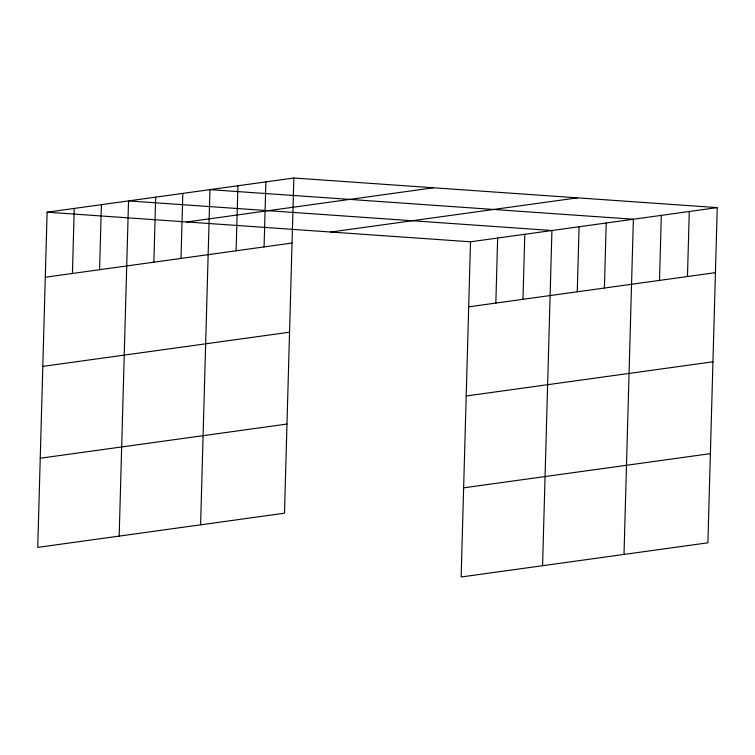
<?xml version="1.0" encoding="UTF-8"?>
<svg xmlns="http://www.w3.org/2000/svg" width="755" height="755" viewBox="0 0 755 755"><rect width="100%" height="100%" fill="white"/><g stroke="black" fill="none" stroke-linecap="round" stroke-linejoin="round"><path stroke-width="1.13" d="M293.855 178.01L47.112 212.193L37.75 547.384L284.493 513.202L293.855 178.01L717.25 207.616L707.888 542.807L461.145 576.99L470.507 241.798L717.25 207.616M72.433 273.47L74.254 208.437M99.575 269.705L101.396 204.671M119.177 536.107L128.539 200.915L551.933 230.511L542.571 565.712M153.86 262.193L155.681 197.149M181.002 258.427L182.823 193.393M200.594 524.829L209.965 189.637L633.36 219.233L623.998 554.425M236.107 250.792L237.929 185.758M264.071 246.923L265.892 181.889M495.837 303.066L497.649 238.033M522.979 299.31L524.791 234.276M577.264 291.789L579.076 226.755M604.396 288.032L606.218 222.999M659.502 280.398L661.323 215.364M687.465 276.528L689.287 211.485M186.834 221.961L433.578 187.778M330.794 232.021L577.528 197.848M45.3 277.227L292.034 243.044M468.695 306.832L715.438 272.649M42.808 366.383L289.543 332.2M466.203 395.979L712.947 361.805M40.242 458.228L286.975 424.055M463.636 487.834L710.38 453.661M47.112 212.193L470.507 241.798"/></g></svg>
